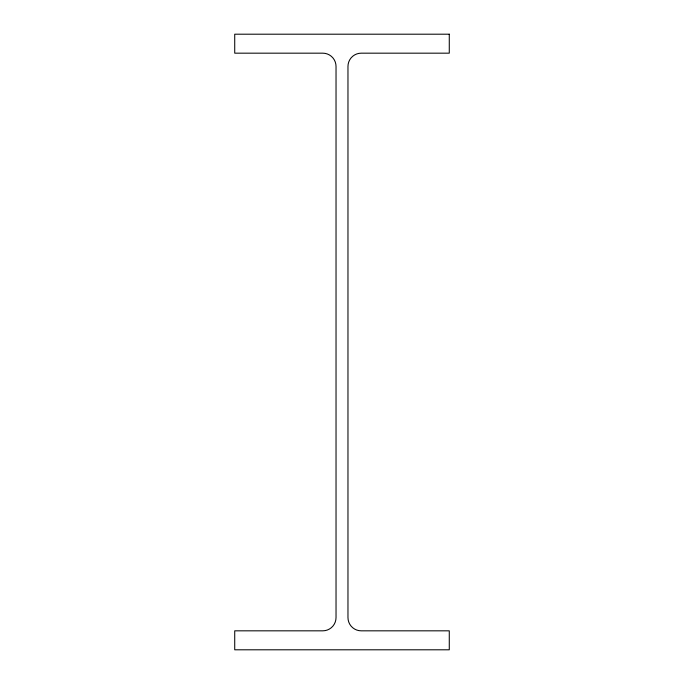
<?xml version="1.0" encoding="UTF-8"?>
<svg xmlns="http://www.w3.org/2000/svg" width="684" height="684" viewBox="0 0 684 684"><rect width="100%" height="100%" fill="white"/><g stroke="black" fill="none" stroke-linecap="round" stroke-linejoin="round"><path stroke-width="1.03" d="M449.277 34.2L234.723 34.2L234.723 53.172L322.771 53.172A13.261 13.261 0 0 1 336.032 66.442L336.032 617.558A13.261 13.261 0 0 1 322.771 630.828L234.723 630.828L234.723 649.8L449.277 649.8L449.277 630.828L361.229 630.828A13.261 13.261 0 0 1 347.968 617.558L347.968 66.442A13.261 13.261 0 0 1 361.229 53.172L449.277 53.172L449.277 34.2"/></g></svg>
